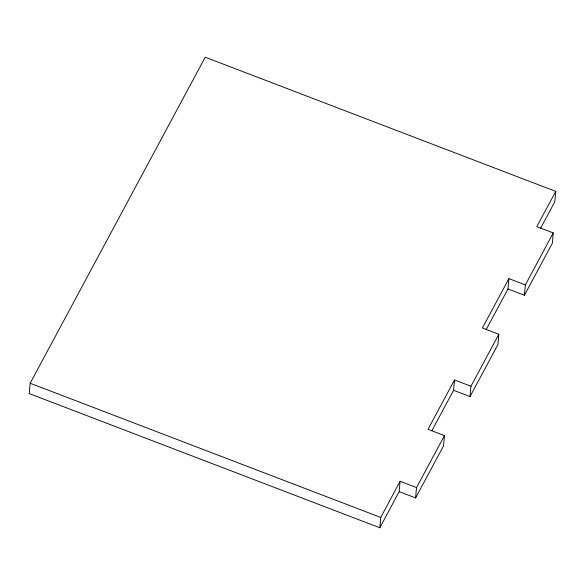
<?xml version="1.0" encoding="UTF-8"?>
<svg xmlns="http://www.w3.org/2000/svg" width="585" height="585" viewBox="0 0 585 585"><rect width="100%" height="100%" fill="white"/><g stroke="black" fill="none" stroke-linecap="round" stroke-linejoin="round"><path stroke-width="0.88" d="M540.635 228.172L554.829 201.737L555.75 191.397L205.225 57.213L30.171 383.241L29.25 393.581L379.841 527.787L399.167 491.634L400.089 481.294L416.52 487.583L415.599 497.923L399.167 491.634M379.841 527.787L380.762 517.447L400.089 481.294M454.501 379.957L453.58 390.297L470.011 396.593L470.932 386.254L454.501 379.957L428.008 429.302L444.439 435.598L443.518 445.938L415.599 497.923M508.913 278.628L507.985 288.968L524.416 295.257L525.345 284.917L508.913 278.628L482.413 327.973L498.844 334.262L497.923 344.602L470.011 396.593M555.75 191.397L536.825 226.636L553.256 232.932L552.335 243.272L524.416 295.257M431.781 430.889L453.58 390.297M486.193 329.56L507.985 288.968M416.52 487.583L444.439 435.598M470.932 386.254L498.844 334.262M525.345 284.917L553.256 232.932M30.171 383.241L380.762 517.447"/></g></svg>
